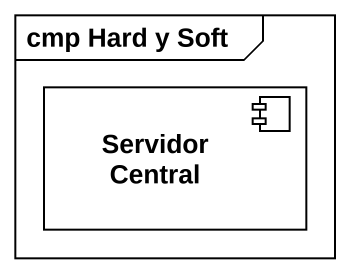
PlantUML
@startuml
mainframe cmp Hard y Soft
component "Servidor Central" as Servidor_Central
@enduml
